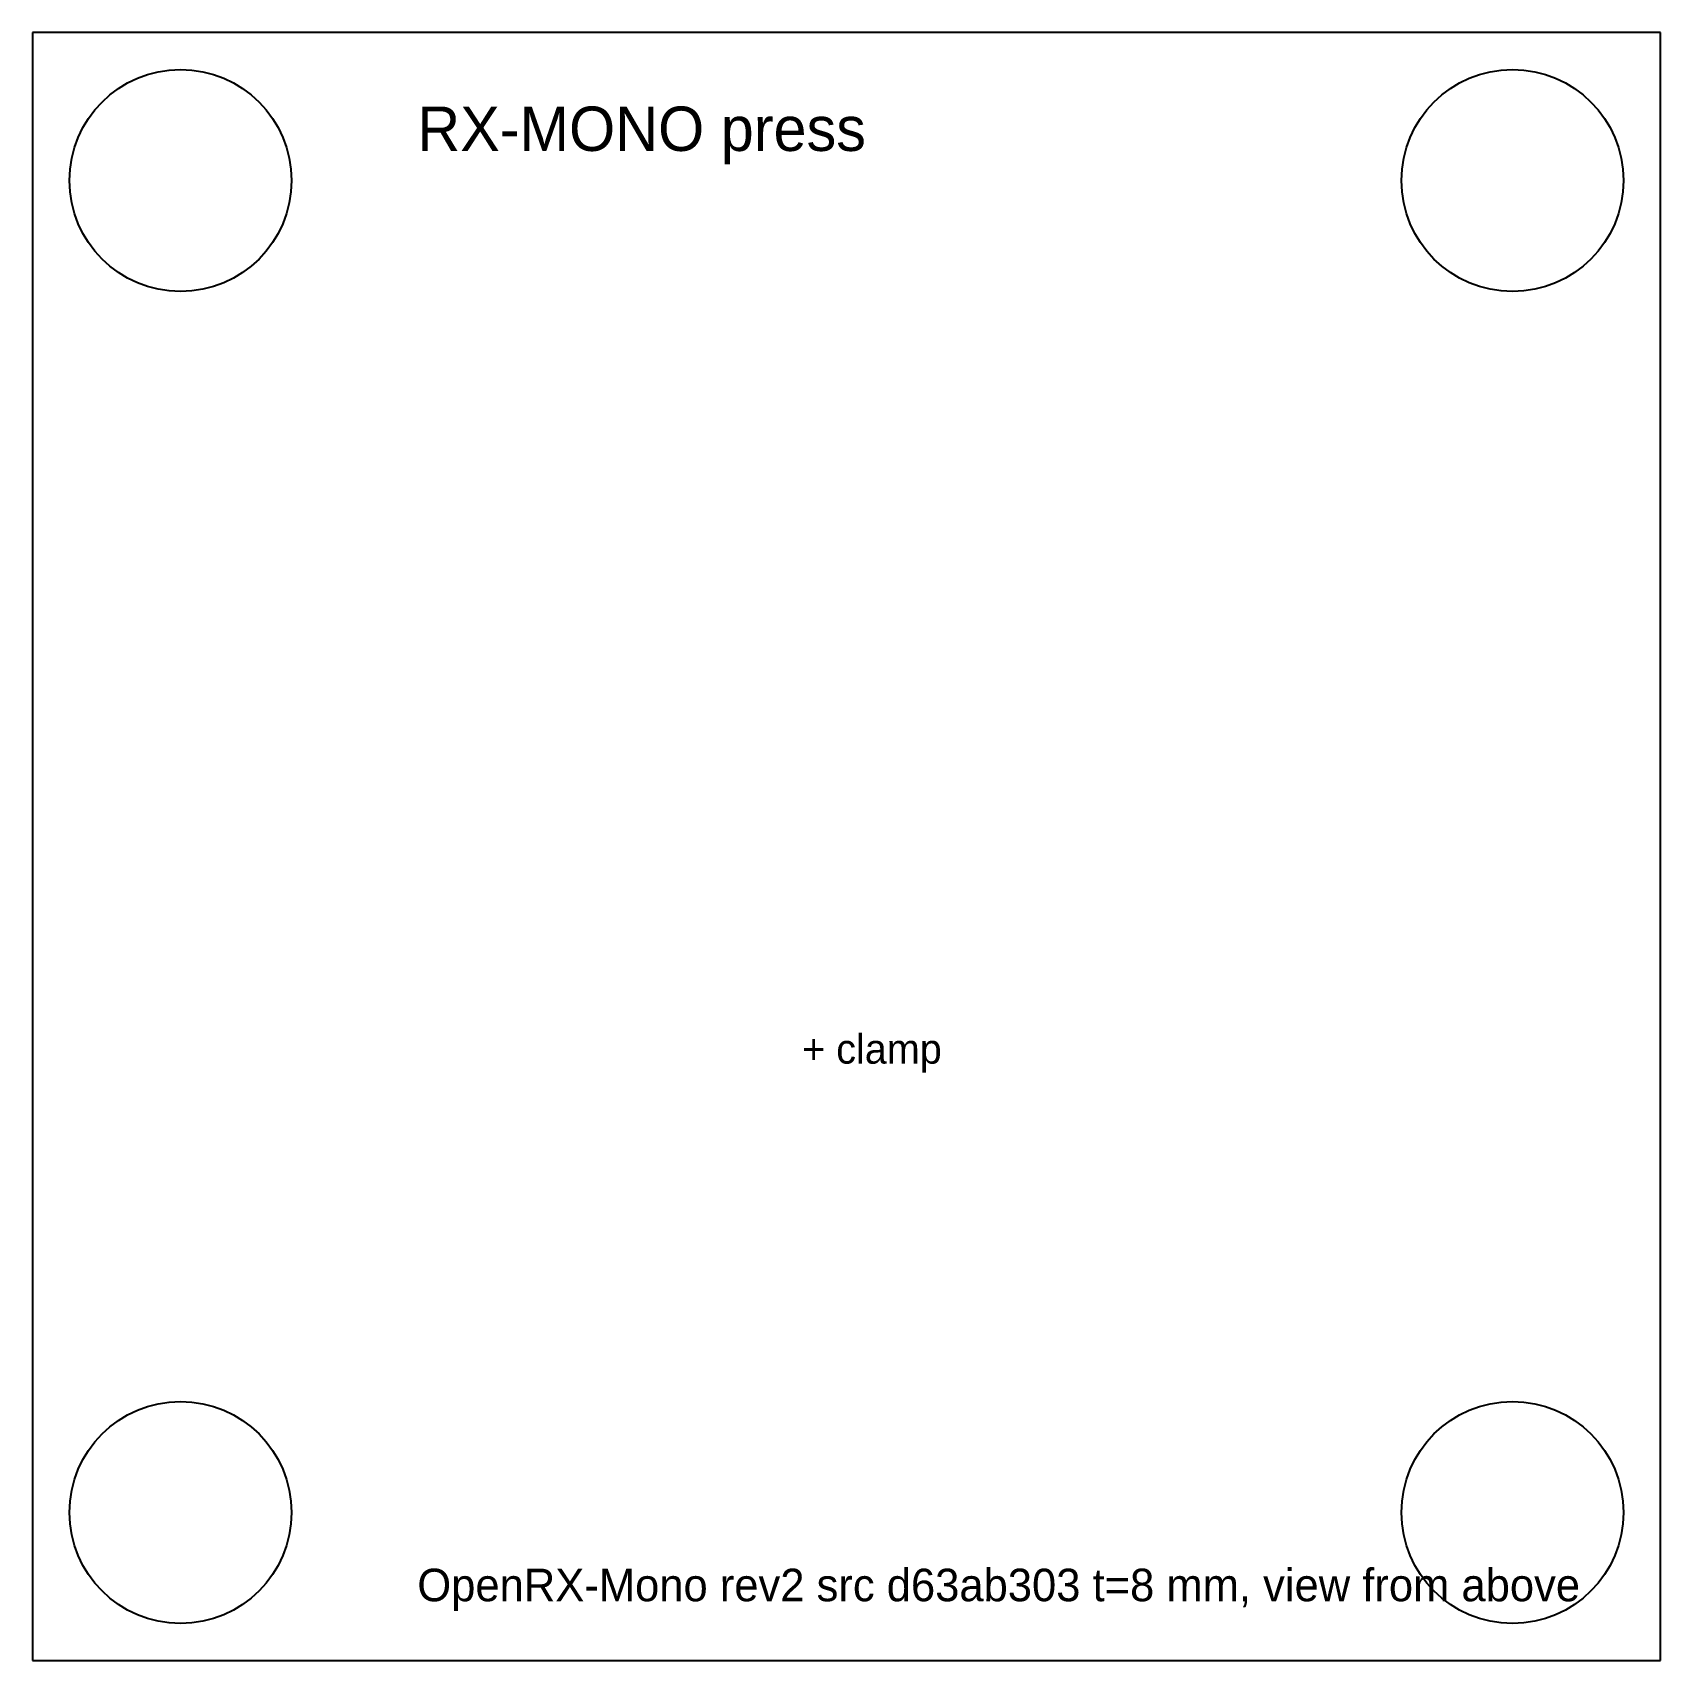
# Model space of a CAD drawing. Header units: millimetres. Extents: x -55 to 55, y -55 to 55.
import ezdxf

# ---------------------------------------------------------------- set-up
doc = ezdxf.new("R2010")
doc.units = ezdxf.units.MM

msp = doc.modelspace()

# ---------------------------------------------------------------- linework, layer by layer
at = {"layer": 'CUT'}
for p, q in [((55, 55), (-55, 55)), ((-55, 55), (-55, -55)), ((55, -55), (55, 55)), ((-55, -55), (55, -55))]:
    msp.add_line(p, q, dxfattribs=at)
for centre in [(-45, 45), (45, 45), (-45, -45), (45, -45)]:
    msp.add_circle(centre, 7.5, dxfattribs=at)

# ---------------------------------------------------------------- texts
at = {"layer": 'ENGRAVE'}
for s, height, p in [('RX-MONO press', 3, (-29, 47)), ('+ clamp', 2, (-3, -14.675)), ('OpenRX-Mono rev2 src d63ab303 t=8 mm, view from above', 2.2, (-29, -51))]:
    msp.add_text(s, height=height, dxfattribs=at).set_placement(p)

doc.saveas('drawing.dxf')
